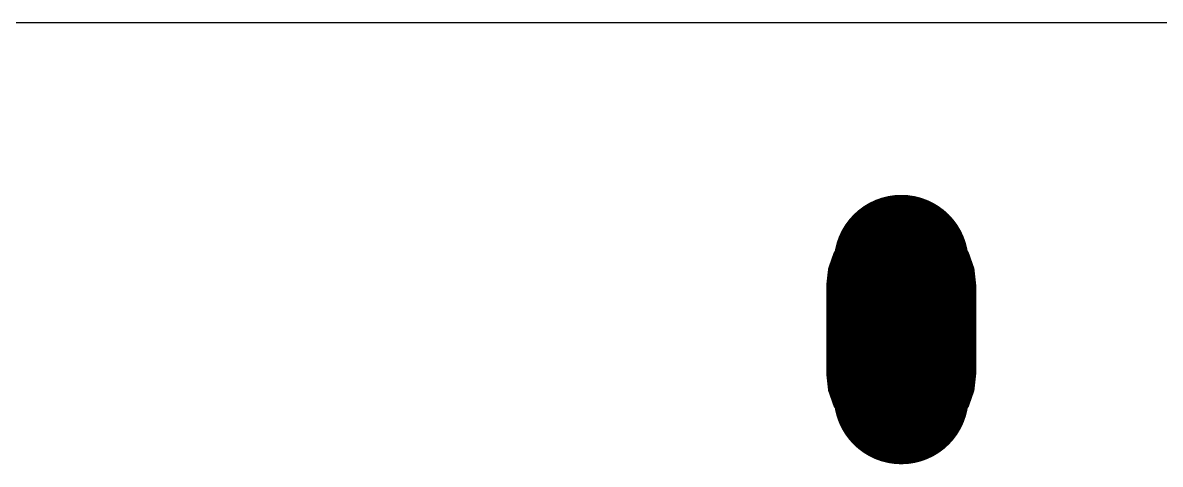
# Model space of a CAD drawing. Extents: x 71.1 to 96.5, y 45.7 to 74.6.
# Drawn here: x 81.84 to 89.5, y 71.62 to 74.6 of the extents above; entities that cross this region are included whole.
import ezdxf

# ---------------------------------------------------------------- set-up
doc = ezdxf.new("R2010")
doc.units = 0
for name, color, linetype in [('16', 132, 'CONTINUOUS'), ('17', 110, 'CONTINUOUS'), ('20', 31, 'CONTINUOUS')]:
    doc.layers.add(name, color=color, linetype=linetype)

# ---------------------------------------------------------------- blocks, each defined once
blk = doc.blocks.new('LONGP100')
at = {"const_width": 1}
blk.add_lwpolyline([(-0.5, 0), (0.5, 0)], dxfattribs=at)
at = {"const_width": 0.5}
for points in [[(-0.5, 0.25, 1), (-0.5, -0.25)], [(0.5, -0.25, 1), (0.5, 0.25)]]:
    blk.add_lwpolyline(points, format="xyb", dxfattribs=at)

msp = doc.modelspace()

# ---------------------------------------------------------------- linework, layer by layer
at = {"layer": '16', "const_width": 0.01}
for points in [[(87.6457, 73.3195), (87.5401, 73.2825)], [(87.5901, 73.3), (87.9239, 73.3)], [(87.6187, 73.31), (87.8953, 73.31)], [(87.757, 73.332), (87.6457, 73.3195)], [(87.6505, 73.32), (87.8635, 73.32)], [(87.7393, 73.33), (87.7747, 73.33)], [(87.8683, 73.3195), (87.757, 73.332)], [(87.9739, 73.2825), (87.8683, 73.3195)], [(87.4453, 73.2229), (87.3661, 73.1437)], [(87.4423, 73.22), (88.0717, 73.22)], [(87.5401, 73.2825), (87.4453, 73.2229)], [(87.4565, 73.23), (88.0575, 73.23)], [(87.4724, 73.24), (88.0416, 73.24)], [(87.4884, 73.25), (88.0256, 73.25)], [(87.5043, 73.26), (88.0097, 73.26)], [(87.5202, 73.27), (87.9938, 73.27)], [(87.5361, 73.28), (87.9779, 73.28)], [(87.5615, 73.29), (87.9525, 73.29)], [(88.0687, 73.2229), (87.9739, 73.2825)], [(88.1479, 73.1437), (88.0687, 73.2229)], [(87.3661, 73.1437), (87.3065, 73.0489)], [(87.3723, 73.15), (88.1417, 73.15)], [(87.3823, 73.16), (88.1317, 73.16)], [(87.3923, 73.17), (88.1217, 73.17)], [(87.4023, 73.18), (88.1117, 73.18)], [(87.4123, 73.19), (88.1017, 73.19)], [(87.4223, 73.2), (88.0917, 73.2)], [(87.4323, 73.21), (88.0817, 73.21)], [(88.2075, 73.0489), (88.1479, 73.1437)], [(87.3197, 73.07), (88.1943, 73.07)], [(87.326, 73.08), (88.188, 73.08)], [(87.3323, 73.09), (88.1817, 73.09)], [(87.3386, 73.1), (88.1754, 73.1)], [(87.3449, 73.11), (88.1691, 73.11)], [(87.3512, 73.12), (88.1628, 73.12)], [(87.3575, 73.13), (88.1566, 73.13)], [(87.3637, 73.14), (88.1503, 73.14)], [(87.3065, 73.0489), (87.2695, 72.9433)], [(87.2859, 72.99), (88.2281, 72.99)], [(87.2894, 73), (88.2246, 73)], [(87.2929, 73.01), (88.2211, 73.01)], [(87.2964, 73.02), (88.2176, 73.02)], [(87.2999, 73.03), (88.2141, 73.03)], [(87.3034, 73.04), (88.2106, 73.04)], [(87.3072, 73.05), (88.2068, 73.05)], [(87.3135, 73.06), (88.2005, 73.06)], [(88.2445, 72.9433), (88.2075, 73.0489)], [(87.2695, 72.9433), (87.257, 72.832)], [(87.2669, 72.92), (88.2471, 72.92)], [(87.268, 72.93), (88.246, 72.93)], [(87.2692, 72.94), (88.2448, 72.94)], [(87.2719, 72.95), (88.2421, 72.95)], [(87.2754, 72.96), (88.2386, 72.96)], [(87.2789, 72.97), (88.2351, 72.97)], [(87.2824, 72.98), (88.2316, 72.98)], [(88.257, 72.832), (88.2445, 72.9433)], [(87.2579, 72.84), (88.2561, 72.84)], [(87.259, 72.85), (88.255, 72.85)], [(87.2602, 72.86), (88.2538, 72.86)], [(87.2613, 72.87), (88.2527, 72.87)], [(87.2624, 72.88), (88.2516, 72.88)], [(87.2635, 72.89), (88.2505, 72.89)], [(87.2647, 72.9), (88.2493, 72.9)], [(87.2658, 72.91), (88.2482, 72.91)], [(87.257, 72.832), (87.257, 72.232)], [(87.257, 72.83), (88.257, 72.83)], [(87.257, 72.82), (88.257, 72.82)], [(87.257, 72.81), (88.257, 72.81)], [(87.257, 72.8), (88.257, 72.8)], [(87.257, 72.79), (88.257, 72.79)], [(87.257, 72.78), (88.257, 72.78)], [(87.257, 72.77), (88.257, 72.77)], [(87.257, 72.76), (88.257, 72.76)], [(88.257, 72.232), (88.257, 72.832)], [(87.257, 72.75), (88.257, 72.75)], [(87.257, 72.74), (88.257, 72.74)], [(87.257, 72.73), (88.257, 72.73)], [(87.257, 72.72), (88.257, 72.72)], [(87.257, 72.71), (88.257, 72.71)], [(87.257, 72.7), (88.257, 72.7)], [(87.257, 72.69), (88.257, 72.69)], [(87.257, 72.68), (88.257, 72.68)], [(87.257, 72.67), (88.257, 72.67)], [(87.257, 72.66), (88.257, 72.66)], [(87.257, 72.65), (88.257, 72.65)], [(87.257, 72.64), (88.257, 72.64)], [(87.257, 72.63), (88.257, 72.63)], [(87.257, 72.62), (88.257, 72.62)], [(87.257, 72.61), (88.257, 72.61)], [(87.257, 72.6), (88.257, 72.6)], [(87.257, 72.59), (88.257, 72.59)], [(87.257, 72.58), (88.257, 72.58)], [(87.257, 72.57), (88.257, 72.57)], [(87.257, 72.56), (88.257, 72.56)], [(87.257, 72.55), (88.257, 72.55)], [(87.257, 72.54), (88.257, 72.54)], [(87.257, 72.53), (88.257, 72.53)], [(87.257, 72.52), (88.257, 72.52)], [(87.257, 72.51), (88.257, 72.51)], [(87.257, 72.5), (88.257, 72.5)], [(87.257, 72.49), (88.257, 72.49)], [(87.257, 72.48), (88.257, 72.48)], [(87.257, 72.47), (88.257, 72.47)], [(87.257, 72.46), (88.257, 72.46)], [(87.257, 72.45), (88.257, 72.45)], [(87.257, 72.44), (88.257, 72.44)], [(87.257, 72.43), (88.257, 72.43)], [(87.257, 72.42), (88.257, 72.42)], [(87.257, 72.41), (88.257, 72.41)], [(87.257, 72.4), (88.257, 72.4)], [(87.257, 72.39), (88.257, 72.39)], [(87.257, 72.38), (88.257, 72.38)], [(87.257, 72.37), (88.257, 72.37)], [(87.257, 72.36), (88.257, 72.36)], [(87.257, 72.35), (88.257, 72.35)], [(87.257, 72.34), (88.257, 72.34)], [(87.257, 72.33), (88.257, 72.33)], [(87.257, 72.32), (88.257, 72.32)], [(87.257, 72.31), (88.257, 72.31)], [(87.257, 72.3), (88.257, 72.3)], [(87.257, 72.29), (88.257, 72.29)], [(87.257, 72.28), (88.257, 72.28)], [(87.257, 72.27), (88.257, 72.27)], [(87.257, 72.26), (88.257, 72.26)], [(87.257, 72.25), (88.257, 72.25)], [(87.257, 72.24), (88.257, 72.24)], [(87.257, 72.232), (87.2695, 72.1207)], [(87.2572, 72.23), (88.2568, 72.23)], [(88.2445, 72.1207), (88.257, 72.232)], [(87.2584, 72.22), (88.2556, 72.22)], [(87.2595, 72.21), (88.2545, 72.21)], [(87.2606, 72.2), (88.2534, 72.2)], [(87.2617, 72.19), (88.2523, 72.19)], [(87.2629, 72.18), (88.2511, 72.18)], [(87.264, 72.17), (88.25, 72.17)], [(87.2651, 72.16), (88.2489, 72.16)], [(87.2662, 72.15), (88.2478, 72.15)], [(87.2674, 72.14), (88.2466, 72.14)], [(87.2685, 72.13), (88.2455, 72.13)], [(87.2695, 72.1207), (87.3065, 72.0151)], [(87.2698, 72.12), (88.2442, 72.12)], [(87.2733, 72.11), (88.2407, 72.11)], [(87.2768, 72.1), (88.2372, 72.1)], [(87.2803, 72.09), (88.2337, 72.09)], [(87.2838, 72.08), (88.2302, 72.08)], [(87.2873, 72.07), (88.2267, 72.07)], [(88.2075, 72.0151), (88.2445, 72.1207)], [(87.2908, 72.06), (88.2232, 72.06)], [(87.2943, 72.05), (88.2197, 72.05)], [(87.2978, 72.04), (88.2162, 72.04)], [(87.3013, 72.03), (88.2127, 72.03)], [(87.3048, 72.02), (88.2092, 72.02)], [(87.3065, 72.0151), (87.3661, 71.9203)], [(87.3097, 72.01), (88.2043, 72.01)], [(87.316, 72), (88.198, 72)], [(88.1479, 71.9203), (88.2075, 72.0151)], [(87.3223, 71.99), (88.1917, 71.99)], [(87.3285, 71.98), (88.1855, 71.98)], [(87.3348, 71.97), (88.1792, 71.97)], [(87.3411, 71.96), (88.1729, 71.96)], [(87.3474, 71.95), (88.1666, 71.95)], [(87.3537, 71.94), (88.1603, 71.94)], [(87.36, 71.93), (88.154, 71.93)], [(87.3661, 71.9203), (87.4453, 71.8411)], [(87.3663, 71.92), (88.1477, 71.92)], [(88.0687, 71.8411), (88.1479, 71.9203)], [(87.3763, 71.91), (88.1377, 71.91)], [(87.3863, 71.9), (88.1277, 71.9)], [(87.3963, 71.89), (88.1177, 71.89)], [(87.4063, 71.88), (88.1077, 71.88)], [(87.4163, 71.87), (88.0977, 71.87)], [(87.4263, 71.86), (88.0877, 71.86)], [(87.4363, 71.85), (88.0777, 71.85)], [(87.4453, 71.8411), (87.5401, 71.7815)], [(87.447, 71.84), (88.067, 71.84)], [(87.9739, 71.7815), (88.0687, 71.8411)], [(87.4629, 71.83), (88.0511, 71.83)], [(87.4788, 71.82), (88.0352, 71.82)], [(87.4947, 71.81), (88.0193, 71.81)], [(87.5106, 71.8), (88.0034, 71.8)], [(87.5266, 71.79), (87.9874, 71.79)], [(87.5401, 71.7815), (87.6457, 71.7445)], [(87.5444, 71.78), (87.9696, 71.78)], [(87.573, 71.77), (87.941, 71.77)], [(87.8683, 71.7445), (87.9739, 71.7815)], [(87.6015, 71.76), (87.9125, 71.76)], [(87.6301, 71.75), (87.8839, 71.75)], [(87.6457, 71.7445), (87.757, 71.732)], [(87.686, 71.74), (87.828, 71.74)], [(87.757, 71.732), (87.8683, 71.7445)]]:
    msp.add_lwpolyline(points, dxfattribs=at)
at = {"layer": '16', "const_width": 0.005}
for points in [[(87.5901, 73.3025, 1), (87.5901, 73.2975)], [(87.6187, 73.3125, 1), (87.6187, 73.3075)], [(87.6455, 73.3219, 1), (87.646, 73.317)], [(87.6466, 73.3171, 1), (87.6449, 73.3218)], [(87.6505, 73.3225, 1), (87.6505, 73.3175)], [(87.7393, 73.3325, 1), (87.7393, 73.3275)], [(87.7573, 73.3345, 1), (87.7567, 73.3295)], [(87.7573, 73.3295, 1), (87.7567, 73.3345)], [(87.7747, 73.3275, 1), (87.7747, 73.3325)], [(87.8635, 73.3175, 1), (87.8635, 73.3225)], [(87.8691, 73.3218, 1), (87.8674, 73.3171)], [(87.868, 73.317, 1), (87.8685, 73.3219)], [(87.8953, 73.3075, 1), (87.8953, 73.3125)], [(87.9239, 73.2975, 1), (87.9239, 73.3025)], [(87.4423, 73.2225, 1), (87.4423, 73.2175)], [(87.4439, 73.225, 1), (87.4466, 73.2208)], [(87.447, 73.2211, 1), (87.4435, 73.2247)], [(87.4565, 73.2325, 1), (87.4565, 73.2275)], [(87.4724, 73.2425, 1), (87.4724, 73.2375)], [(87.4884, 73.2525, 1), (87.4884, 73.2475)], [(87.5043, 73.2625, 1), (87.5043, 73.2575)], [(87.5202, 73.2725, 1), (87.5202, 73.2675)], [(87.5361, 73.2825, 1), (87.5361, 73.2775)], [(87.5392, 73.2848, 1), (87.5409, 73.2801)], [(87.5414, 73.2804, 1), (87.5387, 73.2846)], [(87.5615, 73.2925, 1), (87.5615, 73.2875)], [(87.9525, 73.2875, 1), (87.9525, 73.2925)], [(87.9753, 73.2846, 1), (87.9726, 73.2804)], [(87.9731, 73.2801, 1), (87.9748, 73.2848)], [(87.9779, 73.2775, 1), (87.9779, 73.2825)], [(87.9938, 73.2675, 1), (87.9938, 73.2725)], [(88.0097, 73.2575, 1), (88.0097, 73.2625)], [(88.0256, 73.2475, 1), (88.0256, 73.2525)], [(88.0416, 73.2375, 1), (88.0416, 73.2425)], [(88.0575, 73.2275, 1), (88.0575, 73.2325)], [(88.0705, 73.2247, 1), (88.067, 73.2211)], [(88.0674, 73.2208, 1), (88.0701, 73.225)], [(88.0717, 73.2175, 1), (88.0717, 73.2225)], [(87.3643, 73.1455, 1), (87.3679, 73.142)], [(87.3682, 73.1424, 1), (87.364, 73.1451)], [(87.3723, 73.1525, 1), (87.3723, 73.1475)], [(87.3823, 73.1625, 1), (87.3823, 73.1575)], [(87.3923, 73.1725, 1), (87.3923, 73.1675)], [(87.4023, 73.1825, 1), (87.4023, 73.1775)], [(87.4123, 73.1925, 1), (87.4123, 73.1875)], [(87.4223, 73.2025, 1), (87.4223, 73.1975)], [(87.4323, 73.2125, 1), (87.4323, 73.2075)], [(88.0817, 73.2075, 1), (88.0817, 73.2125)], [(88.0917, 73.1975, 1), (88.0917, 73.2025)], [(88.1017, 73.1875, 1), (88.1017, 73.1925)], [(88.1117, 73.1775, 1), (88.1117, 73.1825)], [(88.1217, 73.1675, 1), (88.1217, 73.1725)], [(88.1317, 73.1575, 1), (88.1317, 73.1625)], [(88.1417, 73.1475, 1), (88.1417, 73.1525)], [(88.15, 73.1451, 1), (88.1458, 73.1424)], [(88.1461, 73.142, 1), (88.1497, 73.1455)], [(87.3197, 73.0725, 1), (87.3197, 73.0675)], [(87.326, 73.0825, 1), (87.326, 73.0775)], [(87.3323, 73.0925, 1), (87.3323, 73.0875)], [(87.3386, 73.1025, 1), (87.3386, 73.0975)], [(87.3449, 73.1125, 1), (87.3449, 73.1075)], [(87.3512, 73.1225, 1), (87.3512, 73.1175)], [(87.3575, 73.1325, 1), (87.3575, 73.1275)], [(87.3637, 73.1425, 1), (87.3637, 73.1375)], [(88.1503, 73.1375, 1), (88.1503, 73.1425)], [(88.1566, 73.1275, 1), (88.1566, 73.1325)], [(88.1628, 73.1175, 1), (88.1628, 73.1225)], [(88.1691, 73.1075, 1), (88.1691, 73.1125)], [(88.1754, 73.0975, 1), (88.1754, 73.1025)], [(88.1817, 73.0875, 1), (88.1817, 73.0925)], [(88.188, 73.0775, 1), (88.188, 73.0825)], [(88.1943, 73.0675, 1), (88.1943, 73.0725)], [(87.2859, 72.9925, 1), (87.2859, 72.9875)], [(87.2894, 73.0025, 1), (87.2894, 72.9975)], [(87.2929, 73.0125, 1), (87.2929, 73.0075)], [(87.2964, 73.0225, 1), (87.2964, 73.0175)], [(87.2999, 73.0325, 1), (87.2999, 73.0275)], [(87.3034, 73.0425, 1), (87.3034, 73.0375)], [(87.3044, 73.0503, 1), (87.3086, 73.0476)], [(87.3089, 73.0481, 1), (87.3042, 73.0498)], [(87.3072, 73.0525, 1), (87.3072, 73.0475)], [(87.3135, 73.0625, 1), (87.3135, 73.0575)], [(88.2005, 73.0575, 1), (88.2005, 73.0625)], [(88.2098, 73.0498, 1), (88.2051, 73.0481)], [(88.2054, 73.0476, 1), (88.2096, 73.0503)], [(88.2068, 73.0475, 1), (88.2068, 73.0525)], [(88.2106, 73.0375, 1), (88.2106, 73.0425)], [(88.2141, 73.0275, 1), (88.2141, 73.0325)], [(88.2176, 73.0175, 1), (88.2176, 73.0225)], [(88.2211, 73.0075, 1), (88.2211, 73.0125)], [(88.2246, 72.9975, 1), (88.2246, 73.0025)], [(88.2281, 72.9875, 1), (88.2281, 72.9925)], [(87.2669, 72.9225, 1), (87.2669, 72.9175)], [(87.268, 72.9325, 1), (87.268, 72.9275)], [(87.2692, 72.9425, 1), (87.2692, 72.9375)], [(87.272, 72.943, 1), (87.2671, 72.9435)], [(87.2672, 72.9441, 1), (87.2719, 72.9424)], [(87.2719, 72.9525, 1), (87.2719, 72.9475)], [(87.2754, 72.9625, 1), (87.2754, 72.9575)], [(87.2789, 72.9725, 1), (87.2789, 72.9675)], [(87.2824, 72.9825, 1), (87.2824, 72.9775)], [(88.2316, 72.9775, 1), (88.2316, 72.9825)], [(88.2351, 72.9675, 1), (88.2351, 72.9725)], [(88.2386, 72.9575, 1), (88.2386, 72.9625)], [(88.2469, 72.9435, 1), (88.242, 72.943)], [(88.2421, 72.9475, 1), (88.2421, 72.9525)], [(88.2421, 72.9424, 1), (88.2468, 72.9441)], [(88.2448, 72.9375, 1), (88.2448, 72.9425)], [(88.246, 72.9275, 1), (88.246, 72.9325)], [(88.2471, 72.9175, 1), (88.2471, 72.9225)], [(87.2579, 72.8425, 1), (87.2579, 72.8375)], [(87.259, 72.8525, 1), (87.259, 72.8475)], [(87.2602, 72.8625, 1), (87.2602, 72.8575)], [(87.2613, 72.8725, 1), (87.2613, 72.8675)], [(87.2624, 72.8825, 1), (87.2624, 72.8775)], [(87.2635, 72.8925, 1), (87.2635, 72.8875)], [(87.2647, 72.9025, 1), (87.2647, 72.8975)], [(87.2658, 72.9125, 1), (87.2658, 72.9075)], [(88.2482, 72.9075, 1), (88.2482, 72.9125)], [(88.2493, 72.8975, 1), (88.2493, 72.9025)], [(88.2505, 72.8875, 1), (88.2505, 72.8925)], [(88.2516, 72.8775, 1), (88.2516, 72.8825)], [(88.2527, 72.8675, 1), (88.2527, 72.8725)], [(88.2538, 72.8575, 1), (88.2538, 72.8625)], [(88.255, 72.8475, 1), (88.255, 72.8525)], [(88.2561, 72.8375, 1), (88.2561, 72.8425)], [(87.2595, 72.832, 1), (87.2545, 72.832)], [(87.257, 72.8325, 1), (87.257, 72.8275)], [(87.2545, 72.8323, 1), (87.2595, 72.8317)], [(87.257, 72.8225, 1), (87.257, 72.8175)], [(87.257, 72.8125, 1), (87.257, 72.8075)], [(87.257, 72.8025, 1), (87.257, 72.7975)], [(87.257, 72.7925, 1), (87.257, 72.7875)], [(87.257, 72.7825, 1), (87.257, 72.7775)], [(87.257, 72.7725, 1), (87.257, 72.7675)], [(87.257, 72.7625, 1), (87.257, 72.7575)], [(88.2595, 72.832, 1), (88.2545, 72.832)], [(88.2545, 72.8317, 1), (88.2595, 72.8323)], [(88.257, 72.8275, 1), (88.257, 72.8325)], [(88.257, 72.8175, 1), (88.257, 72.8225)], [(88.257, 72.8075, 1), (88.257, 72.8125)], [(88.257, 72.7975, 1), (88.257, 72.8025)], [(88.257, 72.7875, 1), (88.257, 72.7925)], [(88.257, 72.7775, 1), (88.257, 72.7825)], [(88.257, 72.7675, 1), (88.257, 72.7725)], [(88.257, 72.7575, 1), (88.257, 72.7625)], [(87.257, 72.7525, 1), (87.257, 72.7475)], [(87.257, 72.7425, 1), (87.257, 72.7375)], [(87.257, 72.7325, 1), (87.257, 72.7275)], [(87.257, 72.7225, 1), (87.257, 72.7175)], [(87.257, 72.7125, 1), (87.257, 72.7075)], [(87.257, 72.7025, 1), (87.257, 72.6975)], [(87.257, 72.6925, 1), (87.257, 72.6875)], [(88.257, 72.7475, 1), (88.257, 72.7525)], [(88.257, 72.7375, 1), (88.257, 72.7425)], [(88.257, 72.7275, 1), (88.257, 72.7325)], [(88.257, 72.7175, 1), (88.257, 72.7225)], [(88.257, 72.7075, 1), (88.257, 72.7125)], [(88.257, 72.6975, 1), (88.257, 72.7025)], [(88.257, 72.6875, 1), (88.257, 72.6925)], [(87.257, 72.6825, 1), (87.257, 72.6775)], [(87.257, 72.6725, 1), (87.257, 72.6675)], [(87.257, 72.6625, 1), (87.257, 72.6575)], [(87.257, 72.6525, 1), (87.257, 72.6475)], [(87.257, 72.6425, 1), (87.257, 72.6375)], [(87.257, 72.6325, 1), (87.257, 72.6275)], [(87.257, 72.6225, 1), (87.257, 72.6175)], [(87.257, 72.6125, 1), (87.257, 72.6075)], [(88.257, 72.6775, 1), (88.257, 72.6825)], [(88.257, 72.6675, 1), (88.257, 72.6725)], [(88.257, 72.6575, 1), (88.257, 72.6625)], [(88.257, 72.6475, 1), (88.257, 72.6525)], [(88.257, 72.6375, 1), (88.257, 72.6425)], [(88.257, 72.6275, 1), (88.257, 72.6325)], [(88.257, 72.6175, 1), (88.257, 72.6225)], [(88.257, 72.6075, 1), (88.257, 72.6125)], [(87.257, 72.6025, 1), (87.257, 72.5975)], [(87.257, 72.5925, 1), (87.257, 72.5875)], [(87.257, 72.5825, 1), (87.257, 72.5775)], [(87.257, 72.5725, 1), (87.257, 72.5675)], [(87.257, 72.5625, 1), (87.257, 72.5575)], [(87.257, 72.5525, 1), (87.257, 72.5475)], [(87.257, 72.5425, 1), (87.257, 72.5375)], [(87.257, 72.5325, 1), (87.257, 72.5275)], [(88.257, 72.5975, 1), (88.257, 72.6025)], [(88.257, 72.5875, 1), (88.257, 72.5925)], [(88.257, 72.5775, 1), (88.257, 72.5825)], [(88.257, 72.5675, 1), (88.257, 72.5725)], [(88.257, 72.5575, 1), (88.257, 72.5625)], [(88.257, 72.5475, 1), (88.257, 72.5525)], [(88.257, 72.5375, 1), (88.257, 72.5425)], [(88.257, 72.5275, 1), (88.257, 72.5325)], [(87.257, 72.5225, 1), (87.257, 72.5175)], [(87.257, 72.5125, 1), (87.257, 72.5075)], [(87.257, 72.5025, 1), (87.257, 72.4975)], [(87.257, 72.4925, 1), (87.257, 72.4875)], [(87.257, 72.4825, 1), (87.257, 72.4775)], [(87.257, 72.4725, 1), (87.257, 72.4675)], [(87.257, 72.4625, 1), (87.257, 72.4575)], [(88.257, 72.5175, 1), (88.257, 72.5225)], [(88.257, 72.5075, 1), (88.257, 72.5125)], [(88.257, 72.4975, 1), (88.257, 72.5025)], [(88.257, 72.4875, 1), (88.257, 72.4925)], [(88.257, 72.4775, 1), (88.257, 72.4825)], [(88.257, 72.4675, 1), (88.257, 72.4725)], [(88.257, 72.4575, 1), (88.257, 72.4625)], [(87.257, 72.4525, 1), (87.257, 72.4475)], [(87.257, 72.4425, 1), (87.257, 72.4375)], [(87.257, 72.4325, 1), (87.257, 72.4275)], [(87.257, 72.4225, 1), (87.257, 72.4175)], [(87.257, 72.4125, 1), (87.257, 72.4075)], [(87.257, 72.4025, 1), (87.257, 72.3975)], [(87.257, 72.3925, 1), (87.257, 72.3875)], [(87.257, 72.3825, 1), (87.257, 72.3775)], [(88.257, 72.4475, 1), (88.257, 72.4525)], [(88.257, 72.4375, 1), (88.257, 72.4425)], [(88.257, 72.4275, 1), (88.257, 72.4325)], [(88.257, 72.4175, 1), (88.257, 72.4225)], [(88.257, 72.4075, 1), (88.257, 72.4125)], [(88.257, 72.3975, 1), (88.257, 72.4025)], [(88.257, 72.3875, 1), (88.257, 72.3925)], [(88.257, 72.3775, 1), (88.257, 72.3825)], [(87.257, 72.3725, 1), (87.257, 72.3675)], [(87.257, 72.3625, 1), (87.257, 72.3575)], [(87.257, 72.3525, 1), (87.257, 72.3475)], [(87.257, 72.3425, 1), (87.257, 72.3375)], [(87.257, 72.3325, 1), (87.257, 72.3275)], [(87.257, 72.3225, 1), (87.257, 72.3175)], [(87.257, 72.3125, 1), (87.257, 72.3075)], [(87.257, 72.3025, 1), (87.257, 72.2975)], [(88.257, 72.3675, 1), (88.257, 72.3725)], [(88.257, 72.3575, 1), (88.257, 72.3625)], [(88.257, 72.3475, 1), (88.257, 72.3525)], [(88.257, 72.3375, 1), (88.257, 72.3425)], [(88.257, 72.3275, 1), (88.257, 72.3325)], [(88.257, 72.3175, 1), (88.257, 72.3225)], [(88.257, 72.3075, 1), (88.257, 72.3125)], [(88.257, 72.2975, 1), (88.257, 72.3025)], [(87.257, 72.2925, 1), (87.257, 72.2875)], [(87.257, 72.2825, 1), (87.257, 72.2775)], [(87.257, 72.2725, 1), (87.257, 72.2675)], [(87.257, 72.2625, 1), (87.257, 72.2575)], [(87.257, 72.2525, 1), (87.257, 72.2475)], [(87.257, 72.2425, 1), (87.257, 72.2375)], [(87.2595, 72.2323, 1), (87.2545, 72.2317)], [(87.2545, 72.232, 1), (87.2595, 72.232)], [(87.2572, 72.2325, 1), (87.2572, 72.2275)], [(88.2595, 72.2317, 1), (88.2545, 72.2323)], [(88.2545, 72.232, 1), (88.2595, 72.232)], [(88.2568, 72.2275, 1), (88.2568, 72.2325)], [(88.257, 72.2875, 1), (88.257, 72.2925)], [(88.257, 72.2775, 1), (88.257, 72.2825)], [(88.257, 72.2675, 1), (88.257, 72.2725)], [(88.257, 72.2575, 1), (88.257, 72.2625)], [(88.257, 72.2475, 1), (88.257, 72.2525)], [(88.257, 72.2375, 1), (88.257, 72.2425)], [(87.2584, 72.2225, 1), (87.2584, 72.2175)], [(87.2595, 72.2125, 1), (87.2595, 72.2075)], [(87.2606, 72.2025, 1), (87.2606, 72.1975)], [(87.2617, 72.1925, 1), (87.2617, 72.1875)], [(87.2629, 72.1825, 1), (87.2629, 72.1775)], [(87.264, 72.1725, 1), (87.264, 72.1675)], [(87.2651, 72.1625, 1), (87.2651, 72.1575)], [(87.2662, 72.1525, 1), (87.2662, 72.1475)], [(88.2478, 72.1475, 1), (88.2478, 72.1525)], [(88.2489, 72.1575, 1), (88.2489, 72.1625)], [(88.25, 72.1675, 1), (88.25, 72.1725)], [(88.2511, 72.1775, 1), (88.2511, 72.1825)], [(88.2523, 72.1875, 1), (88.2523, 72.1925)], [(88.2534, 72.1975, 1), (88.2534, 72.2025)], [(88.2545, 72.2075, 1), (88.2545, 72.2125)], [(88.2556, 72.2175, 1), (88.2556, 72.2225)], [(87.2674, 72.1425, 1), (87.2674, 72.1375)], [(87.2685, 72.1325, 1), (87.2685, 72.1275)], [(87.2719, 72.1216, 1), (87.2672, 72.1199)], [(87.2671, 72.1205, 1), (87.272, 72.121)], [(87.2698, 72.1225, 1), (87.2698, 72.1175)], [(87.2733, 72.1125, 1), (87.2733, 72.1075)], [(87.2768, 72.1025, 1), (87.2768, 72.0975)], [(87.2803, 72.0925, 1), (87.2803, 72.0875)], [(87.2838, 72.0825, 1), (87.2838, 72.0775)], [(87.2873, 72.0725, 1), (87.2873, 72.0675)], [(88.2267, 72.0675, 1), (88.2267, 72.0725)], [(88.2302, 72.0775, 1), (88.2302, 72.0825)], [(88.2337, 72.0875, 1), (88.2337, 72.0925)], [(88.2372, 72.0975, 1), (88.2372, 72.1025)], [(88.2407, 72.1075, 1), (88.2407, 72.1125)], [(88.242, 72.121, 1), (88.2469, 72.1205)], [(88.2468, 72.1199, 1), (88.2421, 72.1216)], [(88.2442, 72.1175, 1), (88.2442, 72.1225)], [(88.2455, 72.1275, 1), (88.2455, 72.1325)], [(88.2466, 72.1375, 1), (88.2466, 72.1425)], [(87.2908, 72.0625, 1), (87.2908, 72.0575)], [(87.2943, 72.0525, 1), (87.2943, 72.0475)], [(87.2978, 72.0425, 1), (87.2978, 72.0375)], [(87.3013, 72.0325, 1), (87.3013, 72.0275)], [(87.3048, 72.0225, 1), (87.3048, 72.0175)], [(87.3086, 72.0164, 1), (87.3044, 72.0137)], [(87.3042, 72.0142, 1), (87.3089, 72.0159)], [(87.3097, 72.0125, 1), (87.3097, 72.0075)], [(87.316, 72.0025, 1), (87.316, 71.9975)], [(88.198, 71.9975, 1), (88.198, 72.0025)], [(88.2043, 72.0075, 1), (88.2043, 72.0125)], [(88.2051, 72.0159, 1), (88.2098, 72.0142)], [(88.2096, 72.0137, 1), (88.2054, 72.0164)], [(88.2092, 72.0175, 1), (88.2092, 72.0225)], [(88.2127, 72.0275, 1), (88.2127, 72.0325)], [(88.2162, 72.0375, 1), (88.2162, 72.0425)], [(88.2197, 72.0475, 1), (88.2197, 72.0525)], [(88.2232, 72.0575, 1), (88.2232, 72.0625)], [(87.3223, 71.9925, 1), (87.3223, 71.9875)], [(87.3285, 71.9825, 1), (87.3285, 71.9775)], [(87.3348, 71.9725, 1), (87.3348, 71.9675)], [(87.3411, 71.9625, 1), (87.3411, 71.9575)], [(87.3474, 71.9525, 1), (87.3474, 71.9475)], [(87.3537, 71.9425, 1), (87.3537, 71.9375)], [(87.36, 71.9325, 1), (87.36, 71.9275)], [(87.3679, 71.922, 1), (87.3643, 71.9185)], [(87.3663, 71.9225, 1), (87.3663, 71.9175)], [(87.364, 71.9189, 1), (87.3682, 71.9216)], [(88.1458, 71.9216, 1), (88.15, 71.9189)], [(88.1497, 71.9185, 1), (88.1461, 71.922)], [(88.1477, 71.9175, 1), (88.1477, 71.9225)], [(88.154, 71.9275, 1), (88.154, 71.9325)], [(88.1603, 71.9375, 1), (88.1603, 71.9425)], [(88.1666, 71.9475, 1), (88.1666, 71.9525)], [(88.1729, 71.9575, 1), (88.1729, 71.9625)], [(88.1792, 71.9675, 1), (88.1792, 71.9725)], [(88.1855, 71.9775, 1), (88.1855, 71.9825)], [(88.1917, 71.9875, 1), (88.1917, 71.9925)], [(87.3763, 71.9125, 1), (87.3763, 71.9075)], [(87.3863, 71.9025, 1), (87.3863, 71.8975)], [(87.3963, 71.8925, 1), (87.3963, 71.8875)], [(87.4063, 71.8825, 1), (87.4063, 71.8775)], [(87.4163, 71.8725, 1), (87.4163, 71.8675)], [(87.4263, 71.8625, 1), (87.4263, 71.8575)], [(87.4363, 71.8525, 1), (87.4363, 71.8475)], [(87.4466, 71.8432, 1), (87.4439, 71.839)], [(87.4435, 71.8393, 1), (87.447, 71.8429)], [(87.447, 71.8425, 1), (87.447, 71.8375)], [(88.067, 71.8429, 1), (88.0705, 71.8393)], [(88.067, 71.8375, 1), (88.067, 71.8425)], [(88.0701, 71.839, 1), (88.0674, 71.8432)], [(88.0777, 71.8475, 1), (88.0777, 71.8525)], [(88.0877, 71.8575, 1), (88.0877, 71.8625)], [(88.0977, 71.8675, 1), (88.0977, 71.8725)], [(88.1077, 71.8775, 1), (88.1077, 71.8825)], [(88.1177, 71.8875, 1), (88.1177, 71.8925)], [(88.1277, 71.8975, 1), (88.1277, 71.9025)], [(88.1377, 71.9075, 1), (88.1377, 71.9125)], [(87.4629, 71.8325, 1), (87.4629, 71.8275)], [(87.4788, 71.8225, 1), (87.4788, 71.8175)], [(87.4947, 71.8125, 1), (87.4947, 71.8075)], [(87.5106, 71.8025, 1), (87.5106, 71.7975)], [(87.5266, 71.7925, 1), (87.5266, 71.7875)], [(87.5409, 71.7839, 1), (87.5392, 71.7792)], [(87.5387, 71.7794, 1), (87.5414, 71.7836)], [(87.5444, 71.7825, 1), (87.5444, 71.7775)], [(87.573, 71.7725, 1), (87.573, 71.7675)], [(87.941, 71.7675, 1), (87.941, 71.7725)], [(87.9696, 71.7775, 1), (87.9696, 71.7825)], [(87.9726, 71.7836, 1), (87.9753, 71.7794)], [(87.9748, 71.7792, 1), (87.9731, 71.7839)], [(87.9874, 71.7875, 1), (87.9874, 71.7925)], [(88.0034, 71.7975, 1), (88.0034, 71.8025)], [(88.0193, 71.8075, 1), (88.0193, 71.8125)], [(88.0352, 71.8175, 1), (88.0352, 71.8225)], [(88.0511, 71.8275, 1), (88.0511, 71.8325)], [(87.6015, 71.7625, 1), (87.6015, 71.7575)], [(87.6301, 71.7525, 1), (87.6301, 71.7475)], [(87.646, 71.747, 1), (87.6455, 71.7421)], [(87.6449, 71.7422, 1), (87.6466, 71.7469)], [(87.686, 71.7425, 1), (87.686, 71.7375)], [(87.7567, 71.7345, 1), (87.7573, 71.7295)], [(87.7567, 71.7295, 1), (87.7573, 71.7345)], [(87.828, 71.7375, 1), (87.828, 71.7425)], [(87.8674, 71.7469, 1), (87.8691, 71.7422)], [(87.8685, 71.7421, 1), (87.868, 71.747)], [(87.8839, 71.7475, 1), (87.8839, 71.7525)], [(87.9125, 71.7575, 1), (87.9125, 71.7625)]]:
    msp.add_lwpolyline(points, format="xyb", dxfattribs=at)
at = {"layer": '20'}
msp.add_line((96.5, 74.6), (71.12, 74.6), dxfattribs=at)

# ---------------------------------------------------------------- block references
at = {"layer": '17', "xscale": 0.908, "yscale": 0.908, "rotation": 270}
msp.add_blockref('LONGP100', (87.757, 72.532), dxfattribs=at)

doc.saveas('drawing.dxf')
